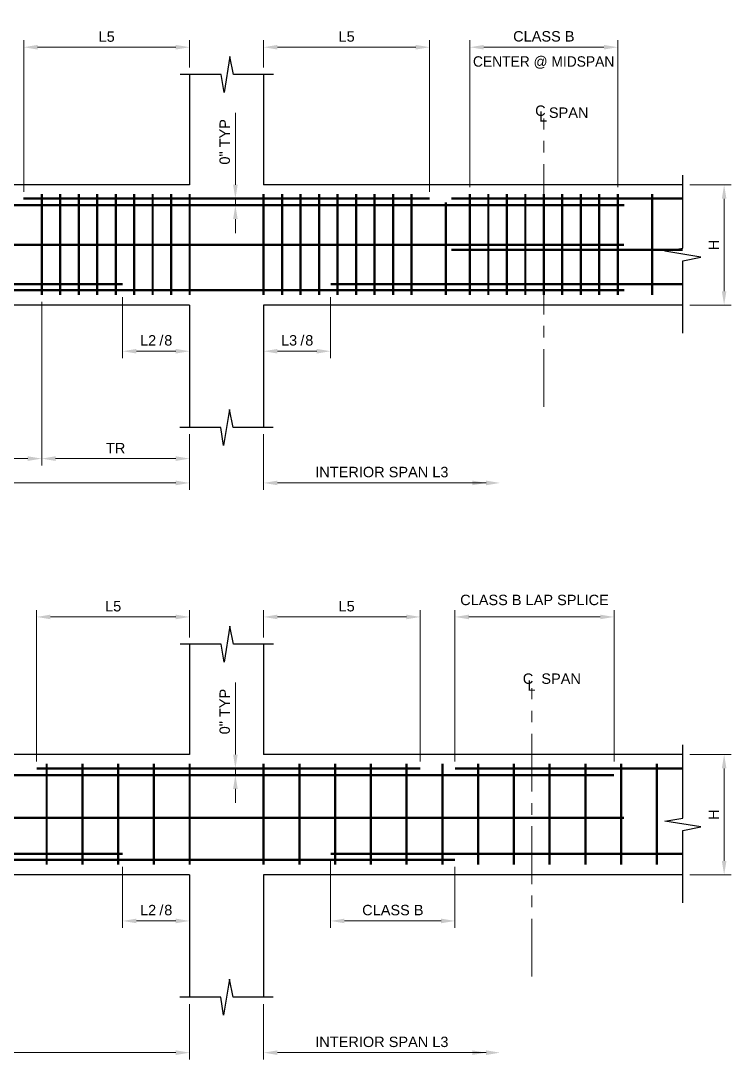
# Model space of a CAD drawing. Header units: inches. Extents: x -2235 to -2014, y 1441 to 1574.
# Drawn here: x -2091.3 to -2014.5, y 1460.7 to 1573.7 of the extents above; entities that cross this region are included whole.
import ezdxf

# ---------------------------------------------------------------- set-up
doc = ezdxf.new("R2010")
doc.units = ezdxf.units.IN
doc.header["$LTSCALE"] = 5
doc.header["$MEASUREMENT"] = 0
doc.linetypes.add('CENTER', pattern=[2, 1.25, -0.25, 0.25, -0.25])
for name, color, linetype, lineweight in [('S-ANNO-DIMS', 1, 'Continuous', 20), ('S-DETL', 3, 'Continuous', 30), ('S-GRID', 9, 'CENTER', 20)]:
    doc.layers.add(name, color=color, linetype=linetype, lineweight=lineweight)
doc.styles.add('Romans', font='arial.ttf')
doc.dimstyles.get("Standard").update_dxf_attribs({"dimtxt": 0.18, "dimasz": 0.18, "dimexe": 0.18, "dimexo": 0.0625, "dimgap": 0.09, "dimtad": 0, "dimtih": 1, "dimtoh": 1, "dimdec": 4, "dimzin": 0, "dimdsep": 46, "dimtxsty": 'Standard', "dimcen": 0.09, "dimadec": 0, "dimazin": 0, "dimtfac": 1, "dimtdec": 4, "dimtofl": 0, "dimtmove": 0, "dimatfit": 3, "dimfxl": 1, "dimtolj": 1, "dimtzin": 0, "dimarcsym": 0})

# ---------------------------------------------------------------- blocks, each defined once
blk = doc.blocks.new('*D3')
at = {"layer": 'Defpoints', "color": 0, "transparency": 16777216}
for p in [(-2090.97, 1570.86), (-2073.02, 1567.91), (-2090.97, 1554.48)]:
    blk.add_point(p, dxfattribs=at)
at = {"layer": 'S-ANNO-DIMS', "transparency": 16777216}
for p, q in [((-2090.97, 1555.23), (-2090.97, 1571.61)), ((-2074.52, 1570.86), (-2089.47, 1570.86)), ((-2073.02, 1568.66), (-2073.02, 1571.61))]:
    blk.add_line(p, q, dxfattribs=at)
for points in [[(-2089.47, 1571.11), (-2089.47, 1570.61), (-2090.97, 1570.86)], [(-2074.52, 1571.11), (-2074.52, 1570.61), (-2073.02, 1570.86)]]:
    blk.add_solid(points, dxfattribs=at)
at = {"layer": 'S-ANNO-DIMS', "transparency": 16777216, "insert": (-2081.99, 1572), "char_height": 1.125, "attachment_point": 5, "style": 'Romans'}
blk.add_mtext('\\A1;L5', dxfattribs=at)
blk = doc.blocks.new('*D4')
at = {"layer": 'Defpoints', "color": 0, "transparency": 16777216}
for p in [(-2065.02, 1570.86), (-2065.02, 1567.91), (-2047.07, 1554.48)]:
    blk.add_point(p, dxfattribs=at)
at = {"layer": 'S-ANNO-DIMS', "transparency": 16777216}
for p, q in [((-2065.02, 1568.66), (-2065.02, 1571.61)), ((-2048.57, 1570.86), (-2063.52, 1570.86)), ((-2047.07, 1555.23), (-2047.07, 1571.61))]:
    blk.add_line(p, q, dxfattribs=at)
for points in [[(-2063.52, 1571.11), (-2063.52, 1570.61), (-2065.02, 1570.86)], [(-2048.57, 1571.11), (-2048.57, 1570.61), (-2047.07, 1570.86)]]:
    blk.add_solid(points, dxfattribs=at)
at = {"layer": 'S-ANNO-DIMS', "transparency": 16777216, "insert": (-2056.04, 1572.01), "char_height": 1.125, "attachment_point": 5, "style": 'Romans'}
blk.add_mtext('\\A1;L5', dxfattribs=at)
blk = doc.blocks.new('*D5')
at = {"layer": 'Defpoints', "color": 0, "transparency": 16777216}
for p in [(-2042.71, 1570.86), (-2042.71, 1554.99), (-2026.71, 1554.99)]:
    blk.add_point(p, dxfattribs=at)
at = {"layer": 'S-ANNO-DIMS', "transparency": 16777216}
for p, q in [((-2042.71, 1555.74), (-2042.71, 1571.61)), ((-2028.21, 1570.86), (-2041.21, 1570.86)), ((-2026.71, 1555.74), (-2026.71, 1571.61))]:
    blk.add_line(p, q, dxfattribs=at)
for points in [[(-2041.21, 1571.11), (-2041.21, 1570.61), (-2042.71, 1570.86)], [(-2028.21, 1571.11), (-2028.21, 1570.61), (-2026.71, 1570.86)]]:
    blk.add_solid(points, dxfattribs=at)
at = {"layer": 'S-ANNO-DIMS', "transparency": 16777216, "insert": (-2034.71, 1572.03), "char_height": 1.125, "attachment_point": 5, "style": 'Romans'}
blk.add_mtext('\\A1;CLASS B', dxfattribs=at)
blk = doc.blocks.new('*D10')
at = {"layer": 'Defpoints', "color": 0, "transparency": 16777216}
for p in [(-2080.27, 1544.58), (-2073.02, 1542.98), (-2080.27, 1537.99)]:
    blk.add_point(p, dxfattribs=at)
at = {"layer": 'S-ANNO-DIMS', "transparency": 16777216}
for p, q in [((-2080.27, 1543.83), (-2080.27, 1537.24)), ((-2073.02, 1542.23), (-2073.02, 1537.24)), ((-2074.52, 1537.99), (-2078.77, 1537.99))]:
    blk.add_line(p, q, dxfattribs=at)
for points in [[(-2078.77, 1538.24), (-2078.77, 1537.74), (-2080.27, 1537.99)], [(-2074.52, 1538.24), (-2074.52, 1537.74), (-2073.02, 1537.99)]]:
    blk.add_solid(points, dxfattribs=at)
at = {"layer": 'S-ANNO-DIMS', "transparency": 16777216, "insert": (-2076.64, 1539.16), "char_height": 1.125, "attachment_point": 5, "style": 'Romans'}
blk.add_mtext('\\A1;L{\\T1.4;2\\T1.2;/}8', dxfattribs=at)
blk = doc.blocks.new('*D11')
at = {"layer": 'Defpoints', "color": 0, "transparency": 16777216}
for p in [(-2057.77, 1544.58), (-2065.02, 1542.98), (-2065.02, 1537.99)]:
    blk.add_point(p, dxfattribs=at)
at = {"layer": 'S-ANNO-DIMS', "transparency": 16777216}
for p, q in [((-2057.77, 1543.83), (-2057.77, 1537.24)), ((-2065.02, 1542.23), (-2065.02, 1537.24)), ((-2059.27, 1537.99), (-2063.52, 1537.99))]:
    blk.add_line(p, q, dxfattribs=at)
for points in [[(-2063.52, 1538.24), (-2063.52, 1537.74), (-2065.02, 1537.99)], [(-2059.27, 1538.24), (-2059.27, 1537.74), (-2057.77, 1537.99)]]:
    blk.add_solid(points, dxfattribs=at)
at = {"layer": 'S-ANNO-DIMS', "transparency": 16777216, "insert": (-2061.39, 1539.16), "char_height": 1.125, "attachment_point": 5, "style": 'Romans'}
blk.add_mtext('\\A1;L{\\T1.4;3\\T1.2;/}8', dxfattribs=at)
blk = doc.blocks.new('*D12')
at = {"layer": 'Defpoints', "color": 0, "transparency": 16777216}
for p in [(-2065.02, 1529.76), (-2065.02, 1523.75), (-2039.45, 1523.75)]:
    blk.add_point(p, dxfattribs=at)
at = {"layer": 'S-ANNO-DIMS', "transparency": 16777216}
for p, q in [((-2065.02, 1529.01), (-2065.02, 1523)), ((-2040.95, 1523.75), (-2063.52, 1523.75))]:
    blk.add_line(p, q, dxfattribs=at)
for points in [[(-2063.52, 1524), (-2063.52, 1523.5), (-2065.02, 1523.75)], [(-2040.95, 1524), (-2040.95, 1523.5), (-2039.45, 1523.75)]]:
    blk.add_solid(points, dxfattribs=at)
at = {"layer": 'S-ANNO-DIMS', "transparency": 16777216, "insert": (-2052.23, 1524.92), "char_height": 1.125, "attachment_point": 5, "style": 'Romans'}
blk.add_mtext('\\A1;INTERIOR SPAN L3', dxfattribs=at)
blk = doc.blocks.new('*D13')
at = {"layer": 'Defpoints', "color": 0, "transparency": 16777216}
for p in [(-2089.02, 1544.08), (-2073.02, 1529.76), (-2089.02, 1526.38)]:
    blk.add_point(p, dxfattribs=at)
at = {"layer": 'S-ANNO-DIMS', "transparency": 16777216}
for p, q in [((-2089.02, 1543.33), (-2089.02, 1525.63)), ((-2073.02, 1529.01), (-2073.02, 1525.63)), ((-2074.52, 1526.38), (-2087.52, 1526.38))]:
    blk.add_line(p, q, dxfattribs=at)
for points in [[(-2087.52, 1526.63), (-2087.52, 1526.13), (-2089.02, 1526.38)], [(-2074.52, 1526.63), (-2074.52, 1526.13), (-2073.02, 1526.38)]]:
    blk.add_solid(points, dxfattribs=at)
at = {"layer": 'S-ANNO-DIMS', "transparency": 16777216, "insert": (-2081.02, 1527.51), "char_height": 1.125, "attachment_point": 5, "style": 'Romans'}
blk.add_mtext('\\A1;TR', dxfattribs=at)
blk = doc.blocks.new('*D15')
at = {"layer": 'Defpoints', "color": 0, "transparency": 16777216}
for p in [(-2115.02, 1544.08), (-2089.02, 1544.08), (-2115.02, 1526.38)]:
    blk.add_point(p, dxfattribs=at)
at = {"layer": 'S-ANNO-DIMS', "transparency": 16777216}
for p, q in [((-2115.02, 1543.33), (-2115.02, 1525.63)), ((-2089.02, 1543.33), (-2089.02, 1525.63)), ((-2090.52, 1526.38), (-2113.52, 1526.38))]:
    blk.add_line(p, q, dxfattribs=at)
for points in [[(-2113.52, 1526.63), (-2113.52, 1526.13), (-2115.02, 1526.38)], [(-2090.52, 1526.63), (-2090.52, 1526.13), (-2089.02, 1526.38)]]:
    blk.add_solid(points, dxfattribs=at)
at = {"layer": 'S-ANNO-DIMS', "transparency": 16777216, "insert": (-2102.02, 1527.54), "char_height": 1.125, "attachment_point": 5, "style": 'Romans'}
blk.add_mtext('\\A1;STIRRUPS', dxfattribs=at)
blk = doc.blocks.new('*D16')
at = {"layer": 'Defpoints', "color": 0, "transparency": 16777216}
for p in [(-2131.02, 1529.2), (-2073.02, 1529.76), (-2131.02, 1523.75)]:
    blk.add_point(p, dxfattribs=at)
at = {"layer": 'S-ANNO-DIMS', "transparency": 16777216}
for p, q in [((-2073.02, 1529.01), (-2073.02, 1523)), ((-2131.02, 1528.45), (-2131.02, 1523)), ((-2074.52, 1523.75), (-2129.52, 1523.75))]:
    blk.add_line(p, q, dxfattribs=at)
for points in [[(-2129.52, 1524), (-2129.52, 1523.5), (-2131.02, 1523.75)], [(-2074.52, 1524), (-2074.52, 1523.5), (-2073.02, 1523.75)]]:
    blk.add_solid(points, dxfattribs=at)
at = {"layer": 'S-ANNO-DIMS', "transparency": 16777216, "insert": (-2102.02, 1524.92), "char_height": 1.125, "attachment_point": 5, "style": 'Romans'}
blk.add_mtext('\\A1;INTERIOR SPAN L2', dxfattribs=at)
blk = doc.blocks.new('*D30')
at = {"layer": 'Defpoints', "color": 0, "transparency": 16777216}
for p in [(-2065.02, 1509.26), (-2065.02, 1506.3), (-2048.08, 1492.88)]:
    blk.add_point(p, dxfattribs=at)
at = {"layer": 'S-ANNO-DIMS', "transparency": 16777216}
for p, q in [((-2065.02, 1507.05), (-2065.02, 1510.01)), ((-2048.08, 1493.63), (-2048.08, 1510.01)), ((-2049.58, 1509.26), (-2063.52, 1509.26))]:
    blk.add_line(p, q, dxfattribs=at)
for points in [[(-2063.52, 1509.51), (-2063.52, 1509.01), (-2065.02, 1509.26)], [(-2049.58, 1509.51), (-2049.58, 1509.01), (-2048.08, 1509.26)]]:
    blk.add_solid(points, dxfattribs=at)
at = {"layer": 'S-ANNO-DIMS', "transparency": 16777216, "insert": (-2056.04, 1510.41), "char_height": 1.125, "attachment_point": 5, "style": 'Romans'}
blk.add_mtext('\\A1;L5', dxfattribs=at)
blk = doc.blocks.new('*D31')
at = {"layer": 'Defpoints', "color": 0, "transparency": 16777216}
for p in [(-2044.32, 1509.26), (-2044.32, 1492.88), (-2027.11, 1492.88)]:
    blk.add_point(p, dxfattribs=at)
at = {"layer": 'S-ANNO-DIMS', "transparency": 16777216}
for p, q in [((-2044.32, 1493.63), (-2044.32, 1510.01)), ((-2027.11, 1493.63), (-2027.11, 1510.01)), ((-2028.61, 1509.26), (-2042.82, 1509.26))]:
    blk.add_line(p, q, dxfattribs=at)
for points in [[(-2042.82, 1509.51), (-2042.82, 1509.01), (-2044.32, 1509.26)], [(-2028.61, 1509.51), (-2028.61, 1509.01), (-2027.11, 1509.26)]]:
    blk.add_solid(points, dxfattribs=at)
at = {"layer": 'S-ANNO-DIMS', "transparency": 16777216, "insert": (-2035.72, 1511.09), "char_height": 1.125, "attachment_point": 5, "style": 'Romans'}
blk.add_mtext('\\A1;CLASS B LAP SPLICE', dxfattribs=at)
blk = doc.blocks.new('*D28')
at = {"layer": 'Defpoints', "color": 0, "transparency": 16777216}
for p in [(-2080.27, 1482.98), (-2080.27, 1476.39), (-2073.02, 1476.39)]:
    blk.add_point(p, dxfattribs=at)
at = {"layer": 'S-ANNO-DIMS', "transparency": 16777216}
for p, q in [((-2080.27, 1482.23), (-2080.27, 1475.64)), ((-2074.52, 1476.39), (-2078.77, 1476.39))]:
    blk.add_line(p, q, dxfattribs=at)
for points in [[(-2078.77, 1476.64), (-2078.77, 1476.14), (-2080.27, 1476.39)], [(-2074.52, 1476.64), (-2074.52, 1476.14), (-2073.02, 1476.39)]]:
    blk.add_solid(points, dxfattribs=at)
at = {"layer": 'S-ANNO-DIMS', "transparency": 16777216, "insert": (-2076.64, 1477.56), "char_height": 1.125, "attachment_point": 5, "style": 'Romans'}
blk.add_mtext('\\A1;L{\\T1.4;2\\T1.2;/}8', dxfattribs=at)
blk = doc.blocks.new('*D29')
at = {"layer": 'Defpoints', "color": 0, "transparency": 16777216}
for p in [(-2057.77, 1483.63), (-2044.32, 1482.98), (-2057.77, 1476.39)]:
    blk.add_point(p, dxfattribs=at)
at = {"layer": 'S-ANNO-DIMS', "transparency": 16777216}
for p, q in [((-2057.77, 1482.88), (-2057.77, 1475.64)), ((-2044.32, 1482.23), (-2044.32, 1475.64)), ((-2045.82, 1476.39), (-2056.27, 1476.39))]:
    blk.add_line(p, q, dxfattribs=at)
for points in [[(-2056.27, 1476.64), (-2056.27, 1476.14), (-2057.77, 1476.39)], [(-2045.82, 1476.64), (-2045.82, 1476.14), (-2044.32, 1476.39)]]:
    blk.add_solid(points, dxfattribs=at)
at = {"layer": 'S-ANNO-DIMS', "transparency": 16777216, "insert": (-2051.04, 1477.56), "char_height": 1.125, "attachment_point": 5, "style": 'Romans'}
blk.add_mtext('\\A1;CLASS B', dxfattribs=at)
blk = doc.blocks.new('*D20')
at = {"layer": 'Defpoints', "color": 0, "transparency": 16777216}
for p in [(-2065.02, 1468.15), (-2065.02, 1462.15), (-2039.45, 1462.15)]:
    blk.add_point(p, dxfattribs=at)
at = {"layer": 'S-ANNO-DIMS', "transparency": 16777216}
for p, q in [((-2065.02, 1467.4), (-2065.02, 1461.4)), ((-2040.95, 1462.15), (-2063.52, 1462.15))]:
    blk.add_line(p, q, dxfattribs=at)
for points in [[(-2063.52, 1462.4), (-2063.52, 1461.9), (-2065.02, 1462.15)], [(-2040.95, 1462.4), (-2040.95, 1461.9), (-2039.45, 1462.15)]]:
    blk.add_solid(points, dxfattribs=at)
at = {"layer": 'S-ANNO-DIMS', "transparency": 16777216, "insert": (-2052.23, 1463.31), "char_height": 1.125, "attachment_point": 5, "style": 'Romans'}
blk.add_mtext('\\A1;INTERIOR SPAN L3', dxfattribs=at)
blk = doc.blocks.new('*D21')
at = {"layer": 'Defpoints', "color": 0, "transparency": 16777216}
for p in [(-2073.02, 1468.15), (-2131.02, 1467.59), (-2131.02, 1462.15)]:
    blk.add_point(p, dxfattribs=at)
at = {"layer": 'S-ANNO-DIMS', "transparency": 16777216}
for p, q in [((-2073.02, 1467.4), (-2073.02, 1461.4)), ((-2131.02, 1466.84), (-2131.02, 1461.4)), ((-2074.52, 1462.15), (-2129.52, 1462.15))]:
    blk.add_line(p, q, dxfattribs=at)
for points in [[(-2129.52, 1462.4), (-2129.52, 1461.9), (-2131.02, 1462.15)], [(-2074.52, 1462.4), (-2074.52, 1461.9), (-2073.02, 1462.15)]]:
    blk.add_solid(points, dxfattribs=at)
at = {"layer": 'S-ANNO-DIMS', "transparency": 16777216, "insert": (-2102.02, 1463.31), "char_height": 1.125, "attachment_point": 5, "style": 'Romans'}
blk.add_mtext('\\A1;INTERIOR SPAN L2', dxfattribs=at)
blk = doc.blocks.new('*D32')
at = {"layer": 'Defpoints', "color": 0, "transparency": 16777216}
for p in [(-2019.68, 1555.98), (-2015.21, 1555.98), (-2019.68, 1542.98)]:
    blk.add_point(p, dxfattribs=at)
at = {"layer": 'S-ANNO-DIMS', "transparency": 16777216}
for p, q in [((-2018.93, 1555.98), (-2014.46, 1555.98)), ((-2015.21, 1544.48), (-2015.21, 1554.48)), ((-2018.93, 1542.98), (-2014.46, 1542.98))]:
    blk.add_line(p, q, dxfattribs=at)
for points in [[(-2015.46, 1554.48), (-2014.96, 1554.48), (-2015.21, 1555.98)], [(-2015.46, 1544.48), (-2014.96, 1544.48), (-2015.21, 1542.98)]]:
    blk.add_solid(points, dxfattribs=at)
at = {"layer": 'S-ANNO-DIMS', "transparency": 16777216, "insert": (-2016.33, 1549.48), "char_height": 1.125, "attachment_point": 5, "rotation": 90, "style": 'Romans'}
blk.add_mtext('\\A1;H', dxfattribs=at)
blk = doc.blocks.new('*D33')
at = {"layer": 'Defpoints', "color": 0, "transparency": 16777216}
for p in [(-2089.57, 1509.26), (-2073.02, 1506.3), (-2089.57, 1492.88)]:
    blk.add_point(p, dxfattribs=at)
at = {"layer": 'S-ANNO-DIMS', "transparency": 16777216}
for p, q in [((-2089.57, 1493.63), (-2089.57, 1510.01)), ((-2073.02, 1507.05), (-2073.02, 1510.01)), ((-2074.52, 1509.26), (-2088.07, 1509.26))]:
    blk.add_line(p, q, dxfattribs=at)
for points in [[(-2088.07, 1509.51), (-2088.07, 1509.01), (-2089.57, 1509.26)], [(-2074.52, 1509.51), (-2074.52, 1509.01), (-2073.02, 1509.26)]]:
    blk.add_solid(points, dxfattribs=at)
at = {"layer": 'S-ANNO-DIMS', "transparency": 16777216, "insert": (-2081.29, 1510.41), "char_height": 1.125, "attachment_point": 5, "style": 'Romans'}
blk.add_mtext('\\A1;L5', dxfattribs=at)
blk = doc.blocks.new('*D34')
at = {"layer": 'Defpoints', "color": 0, "transparency": 16777216}
for p in [(-2019.68, 1494.38), (-2015.21, 1494.38), (-2019.68, 1481.38)]:
    blk.add_point(p, dxfattribs=at)
at = {"layer": 'S-ANNO-DIMS', "transparency": 16777216}
for p, q in [((-2018.93, 1494.38), (-2014.46, 1494.38)), ((-2015.21, 1482.88), (-2015.21, 1492.88)), ((-2018.93, 1481.38), (-2014.46, 1481.38))]:
    blk.add_line(p, q, dxfattribs=at)
for points in [[(-2015.46, 1492.88), (-2014.96, 1492.88), (-2015.21, 1494.38)], [(-2015.46, 1482.88), (-2014.96, 1482.88), (-2015.21, 1481.38)]]:
    blk.add_solid(points, dxfattribs=at)
at = {"layer": 'S-ANNO-DIMS', "transparency": 16777216, "insert": (-2016.33, 1487.88), "char_height": 1.125, "attachment_point": 5, "rotation": 90, "style": 'Romans'}
blk.add_mtext('\\A1;H', dxfattribs=at)
blk = doc.blocks.new('*D37')
at = {"layer": 'Defpoints', "color": 0, "transparency": 16777216}
for p in [(-2073.02, 1554.49), (-2068.07, 1554.49), (-2073.02, 1553.77)]:
    blk.add_point(p, dxfattribs=at)
at = {"layer": 'S-ANNO-DIMS', "transparency": 16777216}
for p, q in [((-2068.07, 1555.99), (-2068.07, 1563.78)), ((-2072.27, 1554.49), (-2067.32, 1554.49)), ((-2068.07, 1553.77), (-2068.07, 1554.49)), ((-2072.27, 1553.77), (-2067.32, 1553.77)), ((-2068.07, 1552.27), (-2068.07, 1550.77))]:
    blk.add_line(p, q, dxfattribs=at)
for points in [[(-2068.32, 1555.99), (-2067.82, 1555.99), (-2068.07, 1554.49)], [(-2068.32, 1552.27), (-2067.82, 1552.27), (-2068.07, 1553.77)]]:
    blk.add_solid(points, dxfattribs=at)
at = {"layer": 'S-ANNO-DIMS', "transparency": 16777216, "insert": (-2069.22, 1560.63), "char_height": 1.125, "attachment_point": 5, "rotation": 90, "style": 'Romans'}
blk.add_mtext('\\A1;0" TYP', dxfattribs=at)
blk = doc.blocks.new('*D38')
at = {"layer": 'Defpoints', "color": 0, "transparency": 16777216}
for p in [(-2073.02, 1492.88), (-2068.07, 1492.88), (-2073.02, 1492.17)]:
    blk.add_point(p, dxfattribs=at)
at = {"layer": 'S-ANNO-DIMS', "transparency": 16777216}
for p, q in [((-2068.07, 1494.38), (-2068.07, 1502.18)), ((-2072.27, 1492.88), (-2067.32, 1492.88)), ((-2068.07, 1492.17), (-2068.07, 1492.88)), ((-2072.27, 1492.17), (-2067.32, 1492.17)), ((-2068.07, 1490.67), (-2068.07, 1489.17))]:
    blk.add_line(p, q, dxfattribs=at)
for points in [[(-2068.32, 1494.38), (-2067.82, 1494.38), (-2068.07, 1492.88)], [(-2068.32, 1490.67), (-2067.82, 1490.67), (-2068.07, 1492.17)]]:
    blk.add_solid(points, dxfattribs=at)
at = {"layer": 'S-ANNO-DIMS', "transparency": 16777216, "insert": (-2069.22, 1499.03), "char_height": 1.125, "attachment_point": 5, "rotation": 90, "style": 'Romans'}
blk.add_mtext('\\A1;0" TYP', dxfattribs=at)

msp = doc.modelspace()

# ---------------------------------------------------------------- linework, layer by layer
at = {"layer": 'S-ANNO-DIMS'}
for points in [[(-2042.452502, 1524.001805), (-2042.452502, 1523.501805), (-2040.952502, 1523.751805)], [(-2042.452502, 1462.399496), (-2042.452502, 1461.899496), (-2040.952502, 1462.149496)]]:
    msp.add_solid(points, dxfattribs=at)
at = {"layer": 'S-DETL', "linetype": 'Continuous'}
for p, q in [((-2073.017179, 1567.905975), (-2073.017179, 1555.984752)), ((-2065.017179, 1567.905975), (-2065.017179, 1555.984752)), ((-2073.017179, 1555.984752), (-2131.017179, 1555.984752)), ((-2019.6842, 1555.984752), (-2065.017179, 1555.984752)), ((-2073.017179, 1542.984752), (-2131.017179, 1542.984752)), ((-2073.017179, 1542.984752), (-2073.017179, 1529.757169)), ((-2019.6842, 1542.984752), (-2065.017179, 1542.984752)), ((-2065.017179, 1542.984752), (-2065.017179, 1529.757169)), ((-2073.017179, 1506.303666), (-2073.017179, 1494.382443)), ((-2065.017179, 1506.303666), (-2065.017179, 1494.382443)), ((-2073.017179, 1494.382443), (-2131.017179, 1494.382443)), ((-2019.6842, 1494.382443), (-2065.017179, 1494.382443)), ((-2073.017179, 1481.382443), (-2131.017179, 1481.382443)), ((-2073.017179, 1481.382443), (-2073.017179, 1468.15486)), ((-2019.6842, 1481.382443), (-2065.017179, 1481.382443)), ((-2065.017179, 1481.382443), (-2065.017179, 1468.15486))]:
    msp.add_line(p, q, dxfattribs=at)
for points in [[(-2063.940126, 1567.905975), (-2068.281097, 1567.905975), (-2068.681178, 1569.849267), (-2069.298096, 1565.962683), (-2069.621978, 1567.905975), (-2074.039149, 1567.905975)], [(-2019.6842, 1539.944134), (-2019.6842, 1547.776212), (-2017.740908, 1548.176293), (-2021.627492, 1548.793211), (-2019.6842, 1549.117093), (-2019.6842, 1557.025371)], [(-2063.981086, 1529.757169), (-2068.322057, 1529.757169), (-2068.722138, 1531.700461), (-2069.339056, 1527.813877), (-2069.662938, 1529.757169), (-2074.080109, 1529.757169)], [(-2063.940126, 1506.303666), (-2068.281097, 1506.303666), (-2068.681178, 1508.246958), (-2069.298096, 1504.360374), (-2069.621978, 1506.303666), (-2074.039149, 1506.303666)], [(-2019.6842, 1478.341825), (-2019.6842, 1486.173902), (-2017.740908, 1486.573984), (-2021.627492, 1487.190902), (-2019.6842, 1487.514784), (-2019.6842, 1495.423061)], [(-2063.981086, 1468.15486), (-2068.322057, 1468.15486), (-2068.722138, 1470.098152), (-2069.339056, 1466.211568), (-2069.662938, 1468.15486), (-2074.080109, 1468.15486)]]:
    msp.add_lwpolyline(points, dxfattribs=at)
at = {"layer": 'S-DETL', "const_width": 0.25}
for points in [[(-2089.017179, 1554.986586), (-2089.017179, 1544.08405)], [(-2087.017179, 1554.986586), (-2087.017179, 1544.08405)], [(-2085.017179, 1554.986586), (-2085.017179, 1544.08405)], [(-2083.017179, 1554.986586), (-2083.017179, 1544.08405)], [(-2081.017179, 1554.986586), (-2081.017179, 1544.08405)], [(-2079.017179, 1554.986586), (-2079.017179, 1544.08405)], [(-2077.017179, 1554.986586), (-2077.017179, 1544.08405)], [(-2075.017179, 1554.986586), (-2075.017179, 1544.08405)], [(-2073.017179, 1554.986586), (-2073.017179, 1544.08405)], [(-2065.017179, 1554.986586), (-2065.017179, 1544.08405)], [(-2063.017179, 1554.986586), (-2063.017179, 1544.08405)], [(-2061.017179, 1554.986586), (-2061.017179, 1544.08405)], [(-2059.017179, 1554.986586), (-2059.017179, 1544.08405)], [(-2057.017179, 1554.986586), (-2057.017179, 1544.08405)], [(-2055.017179, 1554.986586), (-2055.017179, 1544.08405)], [(-2053.017179, 1554.986586), (-2053.017179, 1544.08405)], [(-2051.017179, 1554.986586), (-2051.017179, 1544.08405)], [(-2049.017179, 1554.986586), (-2049.017179, 1544.08405)], [(-2042.711784, 1554.986586), (-2042.711784, 1544.08405)], [(-2040.711784, 1554.986586), (-2040.711784, 1544.08405)], [(-2038.711784, 1554.986586), (-2038.711784, 1544.08405)], [(-2036.711784, 1554.986586), (-2036.711784, 1544.08405)], [(-2034.711784, 1554.986586), (-2034.711784, 1544.08405)], [(-2032.711784, 1554.986586), (-2032.711784, 1544.08405)], [(-2030.711784, 1554.986586), (-2030.711784, 1544.08405)], [(-2028.711784, 1554.986586), (-2028.711784, 1544.08405)], [(-2026.711784, 1554.986586), (-2026.711784, 1544.08405)], [(-2022.997498, 1554.986586), (-2022.997498, 1544.08405)], [(-2045.302893, 1554.074083), (-2045.302893, 1544.08405)], [(-2088.483846, 1493.384276), (-2088.483846, 1482.48174)], [(-2084.617179, 1493.384276), (-2084.617179, 1482.48174)], [(-2080.750512, 1493.384276), (-2080.750512, 1482.48174)], [(-2076.883846, 1493.384276), (-2076.883846, 1482.48174)], [(-2073.017179, 1493.384276), (-2073.017179, 1482.48174)], [(-2065.017179, 1493.384276), (-2065.017179, 1482.48174)], [(-2061.150512, 1493.384276), (-2061.150512, 1482.48174)], [(-2057.283846, 1493.384276), (-2057.283846, 1482.48174)], [(-2053.417179, 1493.384276), (-2053.417179, 1482.48174)], [(-2049.550512, 1493.384276), (-2049.550512, 1482.48174)], [(-2045.683846, 1493.384276), (-2045.683846, 1482.48174)], [(-2041.817179, 1493.384276), (-2041.817179, 1482.48174)], [(-2037.950512, 1493.384276), (-2037.950512, 1482.48174)], [(-2034.083846, 1493.384276), (-2034.083846, 1482.48174)], [(-2030.217179, 1493.384276), (-2030.217179, 1482.48174)], [(-2026.350512, 1493.384276), (-2026.350512, 1482.48174)], [(-2022.483846, 1493.384276), (-2022.483846, 1482.48174)]]:
    msp.add_lwpolyline(points, dxfattribs=at)
at = {"layer": 'S-DETL', "linetype": 'Continuous', "const_width": 0.25}
for points in [[(-2025.989224, 1553.770022), (-2202.569877, 1553.770022, 0.4142135624), (-2203.444877, 1552.895022), (-2203.444877, 1549.770022)], [(-2027.113423, 1492.167713), (-2202.569877, 1492.167713, 0.4142135624), (-2203.444877, 1491.292713), (-2203.444877, 1488.167713)]]:
    msp.add_lwpolyline(points, format="xyb", dxfattribs=at)
for points in [[(-2091.017179, 1554.486586), (-2047.06877, 1554.486586)], [(-2044.711784, 1554.486586), (-2019.6842, 1554.486586)], [(-2203.173082, 1549.484752), (-2026.054396, 1549.484752)], [(-2044.711784, 1548.968986), (-2019.6842, 1548.968986)], [(-2123.767179, 1545.236324), (-2080.267179, 1545.236324)], [(-2057.767179, 1545.236324), (-2019.6842, 1545.236324)], [(-2089.572456, 1492.884276), (-2048.08073, 1492.884276)], [(-2044.316731, 1492.884276), (-2019.6842, 1492.884276)], [(-2109.923259, 1487.546175), (-2026.054396, 1487.546175)], [(-2123.767179, 1483.634014), (-2080.267179, 1483.634014)], [(-2057.767179, 1483.634014), (-2019.6842, 1483.634014)]]:
    msp.add_lwpolyline(points, dxfattribs=at)
at = {"layer": 'S-DETL', "linetype": 'Continuous'}
for points in [[(-2026.018495, 1544.58405, 0.25, 0.25, 0), (-2159.286543, 1544.58405, 0.25, 0.25, 0), (-2202.569877, 1544.58405, 0.25, 0.25, -0.4142135624), (-2203.444877, 1545.45905, 0.25, 0.25, 0), (-2203.444877, 1548.334229, 0, 0, 0)], [(-2044.316731, 1482.98174, 0.25, 0.25, 0), (-2159.286543, 1482.98174, 0.25, 0.25, 0), (-2202.569877, 1482.98174, 0.25, 0.25, -0.4142135624), (-2203.444877, 1483.85674, 0.25, 0.25, 0), (-2203.444877, 1486.73192, 0, 0, 0)]]:
    msp.add_lwpolyline(points, format="xyseb", dxfattribs=at)
at = {"layer": 'S-GRID'}
for p, q in [((-2034.711784, 1531.977028), (-2034.711784, 1563.156864)), ((-2036.017179, 1470.374719), (-2036.017179, 1501.554554))]:
    msp.add_line(p, q, dxfattribs=at)

# ---------------------------------------------------------------- texts
at = {"layer": 'S-ANNO-DIMS', "style": 'Romans'}
for s, p in [('C', (-2035.646681, 1563.43612)), ('SPAN', (-2034.161325, 1563.222026)), ('L', (-2035.230968, 1562.818506))]:
    msp.add_text(s, height=1.125, dxfattribs=at).set_placement(p)
at = {"layer": 'S-ANNO-DIMS', "char_height": 1.125, "attachment_point": 5, "style": 'Romans'}
for s, insert in [('{\\W0.95;CENTER @ MIDSPAN}', (-2034.72982, 1569.205593)), ('C  SPAN', (-2033.841761, 1502.579276)), ('L', (-2036.053133, 1501.842738))]:
    msp.add_mtext(s, dxfattribs=dict(at, insert=insert))

# ---------------------------------------------------------------- dimensions: what is measured, and where the dimension line sits
at = {"layer": 'S-ANNO-DIMS'}
for base, p1, p2, angle, text, override, picture, middle in [((-2042.711784, 1570.864304), (-2026.711784, 1554.986586), (-2042.711784, 1554.986586), 180, 'CLASS B', {"dimscale": 12, "dimtxt": 0.09375, "dimasz": 0.125, "dimexe": 0.0625, "dimgap": 0.0625, "dimtih": 0, "dimtoh": 0, "dimdec": 5, "dimrnd": 0.03125, "dimzin": 7, "dimlunit": 4, "dimtxsty": 'Romans', "dimcen": 0.125, "dimclrd": 256, "dimclre": 256, "dimclrt": 256, "dimadec": 4, "dimtdec": 5, "dimtofl": 1, "dimtvp": 1, "dimfrac": 2, "dimtzin": 3, "dimlwd": 65535, "dimlwe": 65535}, '*D5', (-2034.711784, 1570.864304)), ((-2090.965588, 1570.859997), (-2073.017179, 1567.905941), (-2090.965588, 1554.484752), 180, 'L5', {"dimscale": 12, "dimtxt": 0.09375, "dimasz": 0.125, "dimexe": 0.0625, "dimgap": 0.0625, "dimtih": 0, "dimtoh": 0, "dimdec": 5, "dimrnd": 0.03125, "dimzin": 7, "dimlunit": 4, "dimtxsty": 'Romans', "dimcen": 0.125, "dimclrd": 256, "dimclre": 256, "dimclrt": 256, "dimadec": 4, "dimtdec": 5, "dimtofl": 1, "dimtvp": 1, "dimfrac": 2, "dimtzin": 3, "dimlwd": 65535, "dimlwe": 65535}, '*D3', (-2081.991384, 1570.859997)), ((-2065.017179, 1570.864304), (-2047.06877, 1554.484752), (-2065.017179, 1567.905907), 180, 'L5', {"dimscale": 12, "dimtxt": 0.09375, "dimasz": 0.125, "dimexe": 0.0625, "dimgap": 0.0625, "dimtih": 0, "dimtoh": 0, "dimdec": 5, "dimrnd": 0.03125, "dimzin": 7, "dimlunit": 4, "dimtxsty": 'Romans', "dimcen": 0.125, "dimclrd": 256, "dimclre": 256, "dimclrt": 256, "dimadec": 4, "dimtdec": 5, "dimtofl": 1, "dimtvp": 1, "dimfrac": 2, "dimtzin": 3, "dimlwd": 65535, "dimlwe": 65535}, '*D4', (-2056.042975, 1570.864304)), ((-2068.066543, 1554.486586), (-2073.017179, 1553.770022), (-2073.017179, 1554.486586), 90, '0" TYP', {"dimscale": 12, "dimtxt": 0.09375, "dimasz": 0.125, "dimexe": 0.0625, "dimgap": 0.0625, "dimtih": 0, "dimtoh": 0, "dimdec": 5, "dimrnd": 0.03125, "dimzin": 7, "dimlunit": 4, "dimtxsty": 'Romans', "dimcen": 0.125, "dimclrd": 256, "dimclre": 256, "dimclrt": 256, "dimadec": 4, "dimtdec": 5, "dimtofl": 1, "dimtvp": 1, "dimfrac": 2, "dimtzin": 3, "dimlwd": 65535, "dimlwe": 65535}, '*D37', (-2068.066543, 1560.632391)), ((-2015.205078, 1555.984752), (-2019.6842, 1542.984752), (-2019.6842, 1555.984752), 90, 'H', {"dimscale": 12, "dimtxt": 0.09375, "dimasz": 0.125, "dimexe": 0.0625, "dimgap": 0.0625, "dimtih": 0, "dimtoh": 0, "dimdec": 5, "dimrnd": 0.03125, "dimzin": 7, "dimlunit": 4, "dimtxsty": 'Romans', "dimcen": 0.125, "dimclrd": 256, "dimclre": 256, "dimclrt": 256, "dimadec": 4, "dimtdec": 5, "dimtofl": 1, "dimtvp": 1, "dimfrac": 2, "dimtzin": 3, "dimlwd": 65535, "dimlwe": 65535}, '*D32', (-2015.205078, 1549.484752)), ((-2115.017179, 1526.380735), (-2089.017179, 1544.08405), (-2115.017179, 1544.08405), 180, 'STIRRUPS', {"dimscale": 12, "dimtxt": 0.09375, "dimasz": 0.125, "dimexe": 0.0625, "dimgap": 0.0625, "dimtih": 0, "dimtoh": 0, "dimdec": 5, "dimrnd": 0.03125, "dimzin": 7, "dimlunit": 4, "dimtxsty": 'Romans', "dimcen": 0.125, "dimclrd": 256, "dimclre": 256, "dimclrt": 256, "dimadec": 4, "dimtdec": 5, "dimtofl": 1, "dimtvp": 1, "dimfrac": 2, "dimtzin": 3, "dimlwd": 65535, "dimlwe": 65535}, '*D15', (-2102.017179, 1526.380735)), ((-2089.017179, 1526.380735), (-2073.017179, 1529.757169), (-2089.017179, 1544.08405), 180, 'TR', {"dimscale": 12, "dimtxt": 0.09375, "dimasz": 0.125, "dimexe": 0.0625, "dimgap": 0.0625, "dimtih": 0, "dimtoh": 0, "dimdec": 5, "dimrnd": 0.03125, "dimzin": 7, "dimlunit": 4, "dimtxsty": 'Romans', "dimcen": 0.125, "dimclrd": 256, "dimclre": 256, "dimclrt": 256, "dimadec": 4, "dimtdec": 5, "dimtofl": 1, "dimtvp": 1, "dimfrac": 2, "dimtzin": 3, "dimlwd": 65535, "dimlwe": 65535}, '*D13', (-2081.017179, 1526.380735)), ((-2080.267179, 1537.993975), (-2073.017179, 1542.984752), (-2080.267179, 1544.58405), 180, 'L{\\T1.4;2\\T1.2;/}8', {"dimscale": 12, "dimtxt": 0.09375, "dimasz": 0.125, "dimexe": 0.0625, "dimgap": 0.0625, "dimtih": 0, "dimtoh": 0, "dimdec": 5, "dimrnd": 0.03125, "dimzin": 7, "dimlunit": 4, "dimtxsty": 'Romans', "dimcen": 0.125, "dimclrd": 256, "dimclre": 256, "dimclrt": 256, "dimadec": 4, "dimtdec": 5, "dimtofl": 1, "dimtvp": 1, "dimfrac": 2, "dimtzin": 3, "dimlwd": 65535, "dimlwe": 65535}, '*D10', (-2076.642179, 1537.993975)), ((-2065.017179, 1537.993975), (-2057.767179, 1544.58405), (-2065.017179, 1542.984752), 180, 'L{\\T1.4;3\\T1.2;/}8', {"dimscale": 12, "dimtxt": 0.09375, "dimasz": 0.125, "dimexe": 0.0625, "dimgap": 0.0625, "dimtih": 0, "dimtoh": 0, "dimdec": 5, "dimrnd": 0.03125, "dimzin": 7, "dimlunit": 4, "dimtxsty": 'Romans', "dimcen": 0.125, "dimclrd": 256, "dimclre": 256, "dimclrt": 256, "dimadec": 4, "dimtdec": 5, "dimtofl": 1, "dimtvp": 1, "dimfrac": 2, "dimtzin": 3, "dimlwd": 65535, "dimlwe": 65535}, '*D11', (-2061.392179, 1537.993975)), ((-2131.017179, 1523.751805), (-2073.017179, 1529.757169), (-2131.017179, 1529.197111), 180, 'INTERIOR SPAN L2', {"dimscale": 12, "dimtxt": 0.09375, "dimasz": 0.125, "dimexe": 0.0625, "dimgap": 0.0625, "dimtih": 0, "dimtoh": 0, "dimdec": 5, "dimrnd": 0.03125, "dimzin": 7, "dimlunit": 4, "dimtxsty": 'Romans', "dimcen": 0.125, "dimclrd": 256, "dimclre": 256, "dimclrt": 256, "dimadec": 4, "dimtdec": 5, "dimtofl": 1, "dimtvp": 1, "dimfrac": 2, "dimtzin": 3, "dimlwd": 65535, "dimlwe": 65535}, '*D16', (-2102.017179, 1523.751805)), ((-2065.017179, 1523.751805), (-2039.452502, 1523.751805), (-2065.017179, 1529.757169), 180, 'INTERIOR SPAN L3', {"dimscale": 12, "dimtxt": 0.09375, "dimasz": 0.125, "dimexe": 0.0625, "dimgap": 0.0625, "dimtih": 0, "dimtoh": 0, "dimdec": 5, "dimrnd": 0.03125, "dimzin": 7, "dimlunit": 4, "dimtxsty": 'Romans', "dimcen": 0.125, "dimclrd": 256, "dimclre": 256, "dimclrt": 256, "dimadec": 4, "dimtdec": 5, "dimtofl": 1, "dimtvp": 1, "dimfrac": 2, "dimtzin": 3, "dimlwd": 65535, "dimlwe": 65535}, '*D12', (-2052.23484, 1523.751805)), ((-2044.316731, 1509.261995), (-2027.113423, 1492.884276), (-2044.316731, 1492.884276), 180, 'CLASS B LAP SPLICE', {"dimscale": 12, "dimtxt": 0.09375, "dimasz": 0.125, "dimexe": 0.0625, "dimgap": 0.0625, "dimtih": 0, "dimtoh": 0, "dimdec": 5, "dimrnd": 0.03125, "dimzin": 7, "dimlunit": 4, "dimtxsty": 'Romans', "dimcen": 0.125, "dimclrd": 256, "dimclre": 256, "dimclrt": 256, "dimadec": 4, "dimtdec": 5, "dimtofl": 1, "dimtmove": 2, "dimtvp": 1, "dimfrac": 2, "dimtzin": 3, "dimlwd": 65535, "dimlwe": 65535}, '*D31', (-2035.715077, 1511.093679)), ((-2089.572456, 1509.261995), (-2073.017179, 1506.303666), (-2089.572456, 1492.884276), 180, 'L5', {"dimscale": 12, "dimtxt": 0.09375, "dimasz": 0.125, "dimexe": 0.0625, "dimgap": 0.0625, "dimtih": 0, "dimtoh": 0, "dimdec": 5, "dimrnd": 0.03125, "dimzin": 7, "dimlunit": 4, "dimtxsty": 'Romans', "dimcen": 0.125, "dimclrd": 256, "dimclre": 256, "dimclrt": 256, "dimadec": 4, "dimtdec": 5, "dimtofl": 1, "dimtvp": 1, "dimfrac": 2, "dimtzin": 3, "dimlwd": 65535, "dimlwe": 65535}, '*D33', (-2081.294817, 1509.261995)), ((-2065.017179, 1509.261995), (-2048.08073, 1492.884276), (-2065.017179, 1506.303597), 180, 'L5', {"dimscale": 12, "dimtxt": 0.09375, "dimasz": 0.125, "dimexe": 0.0625, "dimgap": 0.0625, "dimtih": 0, "dimtoh": 0, "dimdec": 5, "dimrnd": 0.03125, "dimzin": 7, "dimlunit": 4, "dimtxsty": 'Romans', "dimcen": 0.125, "dimclrd": 256, "dimclre": 256, "dimclrt": 256, "dimadec": 4, "dimtdec": 5, "dimtofl": 1, "dimtvp": 1, "dimfrac": 2, "dimtzin": 3, "dimlwd": 65535, "dimlwe": 65535}, '*D30', (-2056.042975, 1509.261995)), ((-2068.066543, 1492.884276), (-2073.017179, 1492.167713), (-2073.017179, 1492.884276), 90, '0" TYP', {"dimscale": 12, "dimtxt": 0.09375, "dimasz": 0.125, "dimexe": 0.0625, "dimgap": 0.0625, "dimtih": 0, "dimtoh": 0, "dimdec": 5, "dimrnd": 0.03125, "dimzin": 7, "dimlunit": 4, "dimtxsty": 'Romans', "dimcen": 0.125, "dimclrd": 256, "dimclre": 256, "dimclrt": 256, "dimadec": 4, "dimtdec": 5, "dimtofl": 1, "dimtvp": 1, "dimfrac": 2, "dimtzin": 3, "dimlwd": 65535, "dimlwe": 65535}, '*D38', (-2068.066543, 1499.030081)), ((-2015.205078, 1494.382443), (-2019.6842, 1481.382443), (-2019.6842, 1494.382443), 90, 'H', {"dimscale": 12, "dimtxt": 0.09375, "dimasz": 0.125, "dimexe": 0.0625, "dimgap": 0.0625, "dimtih": 0, "dimtoh": 0, "dimdec": 5, "dimrnd": 0.03125, "dimzin": 7, "dimlunit": 4, "dimtxsty": 'Romans', "dimcen": 0.125, "dimclrd": 256, "dimclre": 256, "dimclrt": 256, "dimadec": 4, "dimtdec": 5, "dimtofl": 1, "dimtvp": 1, "dimfrac": 2, "dimtzin": 3, "dimlwd": 65535, "dimlwe": 65535}, '*D34', (-2015.205078, 1487.882443)), ((-2080.267179, 1476.391665), (-2073.017179, 1476.391665), (-2080.267179, 1482.98174), 180, 'L{\\T1.4;2\\T1.2;/}8', {"dimscale": 12, "dimtxt": 0.09375, "dimasz": 0.125, "dimexe": 0.0625, "dimgap": 0.0625, "dimtih": 0, "dimtoh": 0, "dimdec": 5, "dimrnd": 0.03125, "dimzin": 7, "dimlunit": 4, "dimtxsty": 'Romans', "dimcen": 0.125, "dimclrd": 256, "dimclre": 256, "dimclrt": 256, "dimadec": 4, "dimtdec": 5, "dimtofl": 1, "dimtvp": 1, "dimfrac": 2, "dimtzin": 3, "dimlwd": 65535, "dimlwe": 65535}, '*D28', (-2076.642179, 1476.391665)), ((-2057.767179, 1476.391665), (-2044.316731, 1482.98174), (-2057.767179, 1483.634014), 180, 'CLASS B', {"dimscale": 12, "dimtxt": 0.09375, "dimasz": 0.125, "dimexe": 0.0625, "dimgap": 0.0625, "dimtih": 0, "dimtoh": 0, "dimdec": 5, "dimrnd": 0.03125, "dimzin": 7, "dimlunit": 4, "dimtxsty": 'Romans', "dimcen": 0.125, "dimclrd": 256, "dimclre": 256, "dimclrt": 256, "dimadec": 4, "dimtdec": 5, "dimtofl": 1, "dimtvp": 1, "dimfrac": 2, "dimtzin": 3, "dimlwd": 65535, "dimlwe": 65535}, '*D29', (-2051.041955, 1476.391665)), ((-2131.017179, 1462.149496), (-2073.017179, 1468.15486), (-2131.017179, 1467.594801), 180, 'INTERIOR SPAN L2', {"dimscale": 12, "dimtxt": 0.09375, "dimasz": 0.125, "dimexe": 0.0625, "dimgap": 0.0625, "dimtih": 0, "dimtoh": 0, "dimdec": 5, "dimrnd": 0.03125, "dimzin": 7, "dimlunit": 4, "dimtxsty": 'Romans', "dimcen": 0.125, "dimclrd": 256, "dimclre": 256, "dimclrt": 256, "dimadec": 4, "dimtdec": 5, "dimtofl": 1, "dimtvp": 1, "dimfrac": 2, "dimtzin": 3, "dimlwd": 65535, "dimlwe": 65535}, '*D21', (-2102.017179, 1462.149496)), ((-2065.017179, 1462.149496), (-2039.452502, 1462.149496), (-2065.017179, 1468.15486), 180, 'INTERIOR SPAN L3', {"dimscale": 12, "dimtxt": 0.09375, "dimasz": 0.125, "dimexe": 0.0625, "dimgap": 0.0625, "dimtih": 0, "dimtoh": 0, "dimdec": 5, "dimrnd": 0.03125, "dimzin": 7, "dimlunit": 4, "dimtxsty": 'Romans', "dimcen": 0.125, "dimclrd": 256, "dimclre": 256, "dimclrt": 256, "dimadec": 4, "dimtdec": 5, "dimtofl": 1, "dimtvp": 1, "dimfrac": 2, "dimtzin": 3, "dimlwd": 65535, "dimlwe": 65535}, '*D20', (-2052.23484, 1462.149496))]:
    dim = msp.add_linear_dim(base=base, p1=p1, p2=p2, angle=angle, text=text, dimstyle='Standard', override=override, dxfattribs=at)
    dim.commit()
    dim.dimension.update_dxf_attribs({"geometry": picture, "text_midpoint": middle, "dimtype": 128})

doc.saveas('drawing.dxf')
